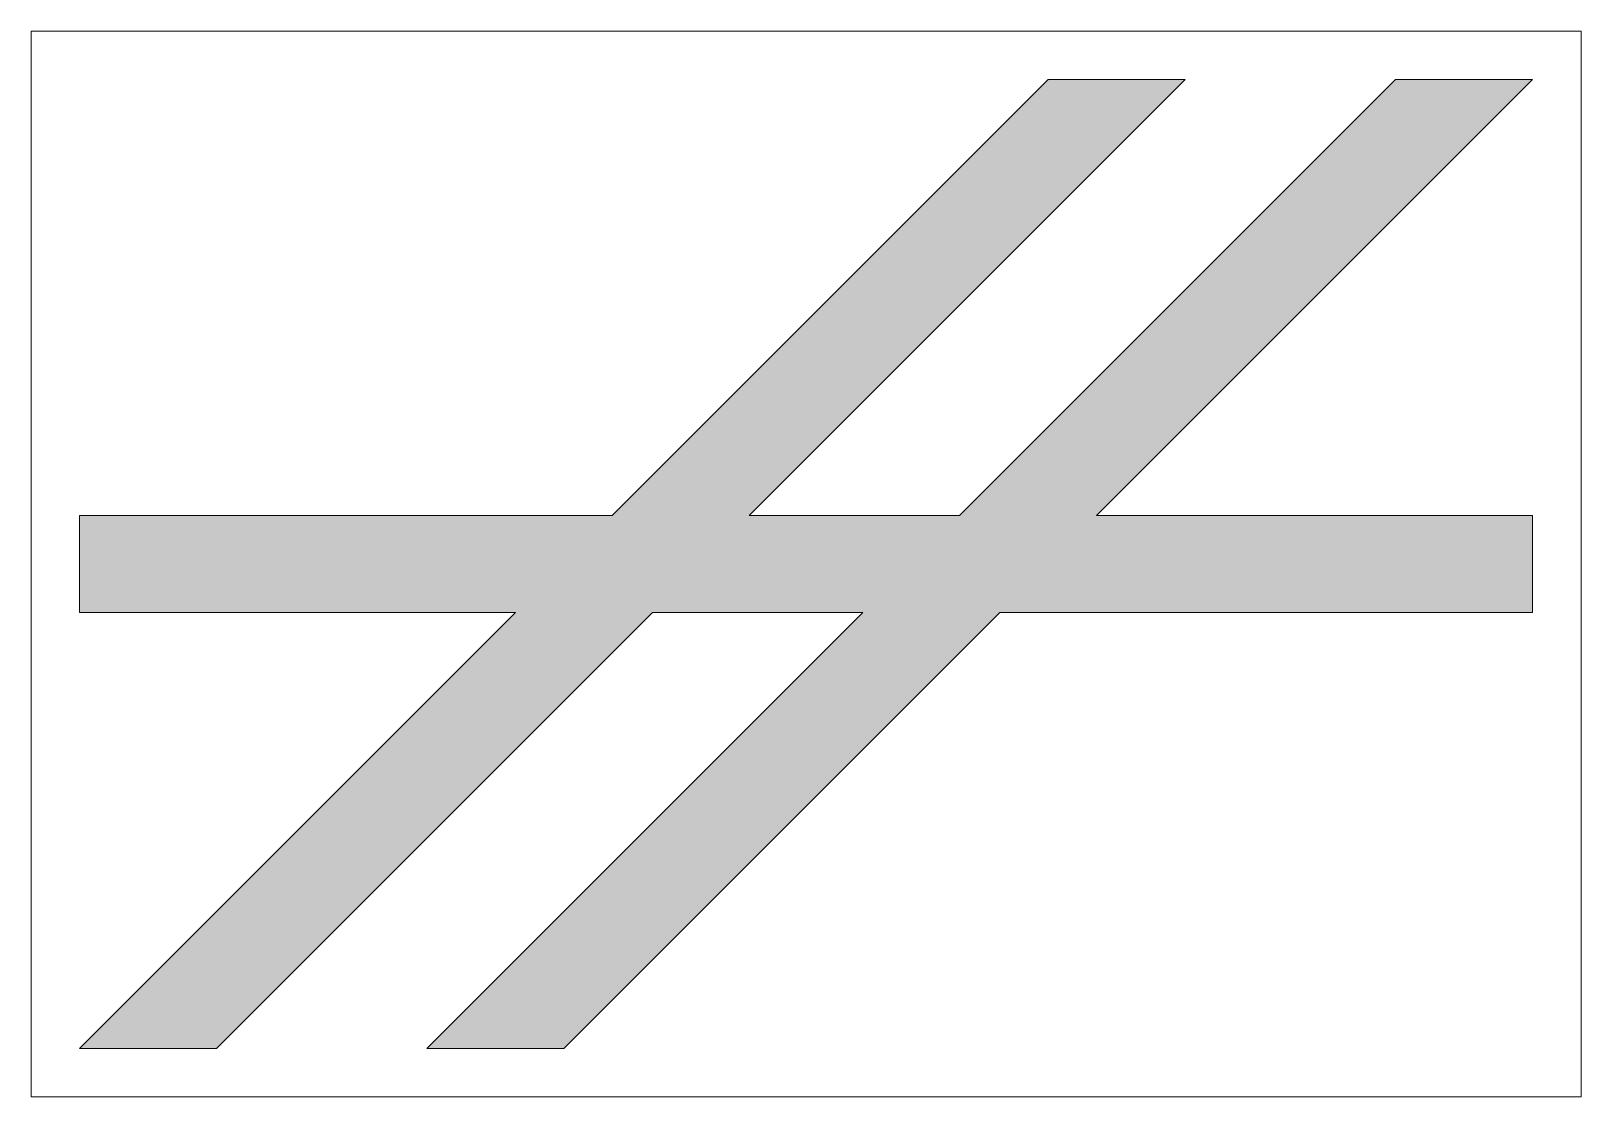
# Model space of a CAD drawing. Header units: millimetres. Extents: x -1.6 to 1.6, y -1.1 to 1.1.
import ezdxf

# ---------------------------------------------------------------- set-up
doc = ezdxf.new("R2010")
doc.units = ezdxf.units.MM
doc.layers.get('0').update_dxf_attribs({"linetype": 'CONTINUOUS', "lineweight": 0})

msp = doc.modelspace()

# ---------------------------------------------------------------- hatches: boundary and pattern name
msp.add_hatch(color=256).paths.add_polyline_path([(-1.5, 0.1), (-1.5, -0.1), (-0.6, -0.1), (-1.5, -1), (-1.2172, -1), (-0.3172, -0.1), (0.1172, -0.1), (-0.7828, -1), (-0.5, -1), (0.4, -0.1), (1.5, -0.1), (1.5, 0.1), (0.6, 0.1), (1.5, 1), (1.2172, 1), (0.3172, 0.1), (-0.1172, 0.1), (0.7828, 1), (0.5, 1), (-0.4, 0.1)], flags=0)

# ---------------------------------------------------------------- linework, layer by layer
for p, q in [((-1.6, -1.1), (-1.6, 1.1)), ((-1.6, 1.1), (1.6, 1.1)), ((1.6, 1.1), (1.6, -1.1)), ((0.5, 1), (-0.4, 0.1)), ((0.7828, 1), (-0.1172, 0.1)), ((1.2172, 1), (0.3172, 0.1)), ((0.7828, 1), (0.5, 1)), ((1.5, 1), (0.6, 0.1)), ((1.5, 1), (1.2172, 1)), ((-1.5, 0.1), (-1.5, -0.1)), ((-0.4, 0.1), (-1.5, 0.1)), ((-0.1172, 0.1), (0.3172, 0.1)), ((0.6, 0.1), (1.5, 0.1)), ((1.5, 0.1), (1.5, -0.1)), ((-1.5, -1), (-0.6, -0.1)), ((-1.5, -0.1), (-0.6, -0.1)), ((-1.2172, -1), (-0.3172, -0.1)), ((-0.7828, -1), (0.1172, -0.1)), ((-0.5, -1), (0.4, -0.1)), ((-0.3172, -0.1), (0.1172, -0.1)), ((0.4, -0.1), (1.5, -0.1)), ((-1.2172, -1), (-1.5, -1)), ((-0.7828, -1), (-0.5, -1)), ((1.6, -1.1), (-1.6, -1.1))]:
    msp.add_line(p, q)

doc.saveas('drawing.dxf')
